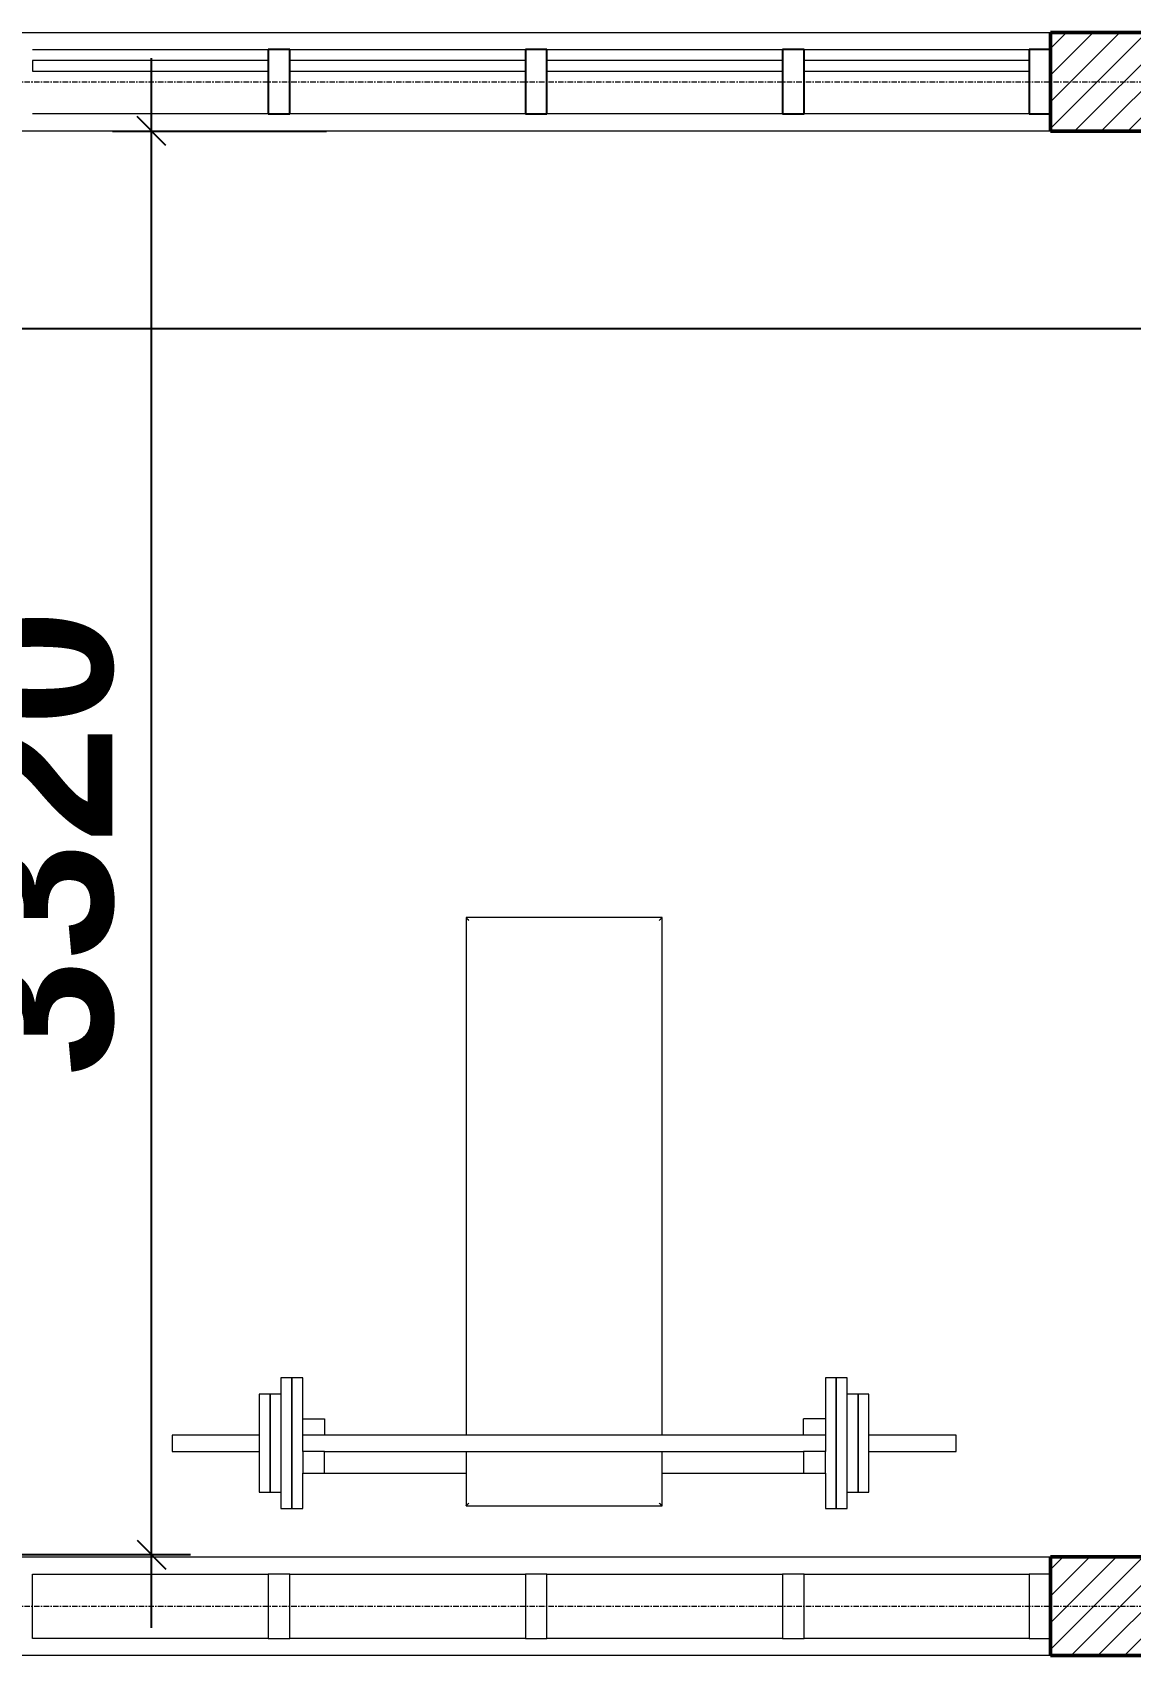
# Model space of a CAD drawing. Header units: inches. Extents: x 22 to 382261, y 22 to 371281.
# Drawn here: x 29439 to 32001, y 178072 to 181857 of the extents above; entities that cross this region are included whole.
import ezdxf

# ---------------------------------------------------------------- set-up
doc = ezdxf.new("R2010")
doc.units = ezdxf.units.IN
doc.header["$MEASUREMENT"] = 0
doc.linetypes.add('Grid Line 1_2_', pattern=[22.225, 12.7, -3.175, 3.175, -3.175])
for name, color, linetype, lineweight in [('A-ANNO-DIMS', 211, 'Continuous', 9), ('A-GLAZ-CURT', 52, 'Continuous', 9), ('A-GLAZ-CWMG', 51, 'Continuous', 9), ('A-WALL-PATT', 111, 'Continuous', 9), ('I-WALL', 2, 'Continuous', 9), ('Q-SPCQ', 91, 'Continuous', 9), ('S-GRID', 1, 'Continuous', 9)]:
    doc.layers.add(name, color=color, linetype=linetype, lineweight=lineweight)
doc.styles.add('Arial_B', font='arialbd.ttf', dxfattribs={"height": 350.793651})
doc.dimstyles.new('2', dxfattribs={"dimscale": 304.8, "dimtxt": 346.888196, "dimasz": 0.221354, "dimexe": 1.338583, "dimexo": 0.0625, "dimgap": 0.278871, "dimtad": 1, "dimdec": 0, "dimzin": 0, "dimdsep": 46, "dimtxsty": 'Arial_B', "dimblk1": 'OBLIQUE', "dimblk2": 'OBLIQUE', "dimsah": 1, "dimcen": 0.09, "dimdle": 0.557743, "dimazin": 0, "dimtfac": 1, "dimtdec": 4, "dimtix": 1, "dimtmove": 0, "dimatfit": 3, "dimfxl": 0.557743, "dimfxlon": 1, "dimtvp": 1, "dimtolj": 1, "dimtzin": 0, "dimarcsym": 2})
pattern_1 = [(45, (26458.296, 169618.836), (-31.1127, 31.1127), [])]

# ---------------------------------------------------------------- blocks, each defined once
blk = doc.blocks.new('System Panel - Glazed-443222-02-FIRST FLOOR DIM - PART B')
at = {"layer": 'A-GLAZ-CURT', "lineweight": 18}
for p, q in [((262.5, -24.5), (-262.5, -24.5)), ((-262.5, -24.5), (-262.5, -49.5)), ((262.5, -49.5), (262.5, -24.5)), ((-262.5, -49.5), (262.5, -49.5))]:
    blk.add_line(p, q, dxfattribs=at)
blk = doc.blocks.new('System Panel - Glazed-443223-02-FIRST FLOOR DIM - PART B')
at = {"layer": 'A-GLAZ-CURT', "lineweight": 18}
for p, q in [((275, -24.5), (-275, -24.5)), ((-275, -24.5), (-275, -49.5)), ((275, -49.5), (275, -24.5)), ((-275, -49.5), (275, -49.5))]:
    blk.add_line(p, q, dxfattribs=at)
blk = doc.blocks.new('Rectangular Mullion - 50 x 150mm-443214-02-FIRST FLOOR DIM - PART B')
at = {"layer": 'A-GLAZ-CWMG'}
for p, q in [((9881.2, 12198.2), (10406.2, 12198.2)), ((10406.2, 12048.2), (9881.2, 12048.2))]:
    blk.add_line(p, q, dxfattribs=at)
blk = doc.blocks.new('Rectangular Mullion - 50 x 150mm-443215-02-FIRST FLOOR DIM - PART B')
at = {"layer": 'A-GLAZ-CWMG'}
for p, q in [((9281.2, 12198.2), (9831.2, 12198.2)), ((9831.2, 12048.2), (9281.2, 12048.2))]:
    blk.add_line(p, q, dxfattribs=at)
blk = doc.blocks.new('Rectangular Mullion - 50 x 150mm-443218-02-FIRST FLOOR DIM - PART B')
at = {"layer": 'A-GLAZ-CWMG', "lineweight": 25}
for p, q in [((-25, 75), (25, 75)), ((-25, -75), (-25, 75)), ((25, 75), (25, -75)), ((25, -75), (-25, -75))]:
    blk.add_line(p, q, dxfattribs=at)
blk = doc.blocks.new('Rectangular Mullion - 50 x 150mm-443228-02-FIRST FLOOR DIM - PART B')
at = {"layer": 'A-GLAZ-CWMG', "lineweight": 25}
for p, q in [((0, 75), (-50, 75)), ((-50, 75), (-50, -75)), ((0, -75), (0, 75)), ((-50, -75), (0, -75))]:
    blk.add_line(p, q, dxfattribs=at)
blk = doc.blocks.new('Rectangular Mullion - 50 x 150mm-448107-02-FIRST FLOOR DIM - PART B')
at = {"layer": 'A-GLAZ-CWMG'}
for p, q in [((0, 75), (-50, 75)), ((-50, 75), (-50, -75)), ((0, -75), (0, 75)), ((-50, -75), (0, -75))]:
    blk.add_line(p, q, dxfattribs=at)
blk = doc.blocks.new('Rectangular Mullion - 50 x 150mm-448103-02-FIRST FLOOR DIM - PART B')
at = {"layer": 'A-GLAZ-CWMG'}
for p, q in [((-25, -75), (-25, 75)), ((-25, 75), (25, 75)), ((25, 75), (25, -75)), ((25, -75), (-25, -75))]:
    blk.add_line(p, q, dxfattribs=at)
blk = doc.blocks.new('Rectangular Mullion - 50 x 150mm-443211-02-FIRST FLOOR DIM - PART B')
at = {"layer": 'A-GLAZ-CWMG'}
for p, q in [((7506.2, 8493.2), (7506.2, 8643.2)), ((7506.2, 8643.2), (8031.2, 8643.2)), ((8031.2, 8643.2), (8031.2, 8493.2)), ((8031.2, 8493.2), (7506.2, 8493.2))]:
    blk.add_line(p, q, dxfattribs=at)
blk = doc.blocks.new('Rectangular Mullion - 50 x 150mm-443217-02-FIRST FLOOR DIM - PART B')
at = {"layer": 'A-GLAZ-CWMG'}
for p, q in [((9281.2, 8493.2), (9281.2, 8643.2)), ((9281.2, 8643.2), (9831.2, 8643.2)), ((9831.2, 8643.2), (9831.2, 8493.2)), ((9831.2, 8493.2), (9281.2, 8493.2))]:
    blk.add_line(p, q, dxfattribs=at)
blk = doc.blocks.new('Bench-Press_Excercise_Reed - Bench-Press_Excercise_Reed-715619-02-FIRST FLOOR DIM - PART B')
at = {"layer": 'Q-SPCQ'}
for p, q in [((-622.3, 692.4), (-647.7, 692.4)), ((-647.7, 692.4), (-647.7, 387.6)), ((-622.3, 387.6), (-622.3, 692.4)), ((-596.9, 692.4), (-622.3, 692.4)), ((-622.3, 692.4), (-622.3, 387.6)), ((-596.9, 609.9), (-596.9, 692.4)), ((241.3, 685.8), (-215.9, 685.8)), ((-215.9, 685.8), (-215.9, 558.7)), ((241.3, 559), (241.3, 685.8)), ((647.7, 692.4), (622.3, 692.4)), ((622.3, 692.4), (622.3, 609.9)), ((673.1, 692.4), (647.7, 692.4)), ((647.7, 692.4), (647.7, 387.6)), ((647.7, 387.6), (647.7, 692.4)), ((673.1, 387.6), (673.1, 692.4)), ((-673.1, 654.3), (-698.5, 654.3)), ((-698.5, 654.3), (-698.5, 425.7)), ((-647.7, 654.3), (-673.1, 654.3)), ((-673.1, 654.3), (-673.1, 425.7)), ((-673.1, 425.7), (-673.1, 654.3)), ((698.5, 654.3), (673.1, 654.3)), ((698.5, 425.7), (698.5, 654.3)), ((723.9, 654.3), (698.5, 654.3)), ((698.5, 654.3), (698.5, 425.7)), ((723.9, 425.7), (723.9, 654.3)), ((-546.1, 609.6), (-596.9, 609.6)), ((-596.9, 609.6), (-596.9, 558.8)), ((-546.1, 558.8), (-546.1, 609.6)), ((-215.9, 609.6), (-546.1, 609.6)), ((571.5, 609.6), (241.3, 609.6)), ((622.3, 609.6), (571.5, 609.6)), ((571.5, 609.6), (571.5, 558.8)), ((622.3, 558.8), (622.3, 609.6)), ((-698.5, 559), (-901.7, 559)), ((-901.7, 559), (-901.7, 520.9)), ((-596.9, 387.6), (-596.9, 559)), ((-596.9, 558.8), (-546.1, 558.8)), ((571.7, 559), (-546.3, 559)), ((571.5, 558.8), (622.3, 558.8)), ((622.3, 559), (622.3, 387.6)), ((927.1, 559), (723.9, 559)), ((927.1, 520.9), (927.1, 559)), ((-901.7, 520.9), (-698.5, 520.9)), ((-596.9, 520.9), (622.3, 520.9)), ((-546.1, 521), (-546.1, 482.6)), ((-215.9, 521.1), (-215.9, -685.8)), ((241.3, -685.8), (241.3, 520.9)), ((571.5, 482.6), (571.5, 520.9)), ((723.9, 520.9), (927.1, 520.9)), ((-596.9, 482.6), (-546.1, 482.6)), ((622.3, 482.6), (571.5, 482.6)), ((-698.5, 425.7), (-673.1, 425.7)), ((-673.1, 425.7), (-647.7, 425.7)), ((673.1, 425.7), (698.5, 425.7)), ((698.5, 425.7), (723.9, 425.7)), ((-647.7, 387.6), (-622.3, 387.6)), ((-622.3, 387.6), (-596.9, 387.6)), ((622.3, 387.6), (647.7, 387.6)), ((647.7, 387.6), (673.1, 387.6)), ((-215.9, -685.8), (241.3, -685.8))]:
    blk.add_line(p, q, dxfattribs=at)
for points, knots in [([(-215.9, 685.8), (-215.9, 685.8), (-215.8, 685.7), (-215.4, 685.3), (-215.1, 685), (-214.7, 684.6), (-214.3, 684.2), (-213.9, 683.8), (-213.4, 683.3), (-212.8, 682.7), (-212.4, 682.3), (-211.9, 681.8), (-210.9, 680.8), (-210.1, 680), (-209.5, 679.4)], [0, 0, 0, 0, 0.166667, 0.25, 0.333333, 0.416667, 0.458333, 0.5, 0.583333, 0.666667, 0.708333, 0.75, 0.833333, 1, 1, 1, 1]), ([(241.3, 685.8), (241.3, 685.8), (241.2, 685.7), (240.8, 685.3), (240.5, 685), (240.1, 684.6), (239.7, 684.2), (239.3, 683.8), (238.8, 683.3), (238.2, 682.7), (237.8, 682.3), (237.3, 681.8), (236.3, 680.8), (235.5, 680), (235, 679.4)], [0, 0, 0, 0, 0.166667, 0.25, 0.333333, 0.416667, 0.458333, 0.5, 0.583333, 0.666667, 0.708333, 0.75, 0.833333, 1, 1, 1, 1]), ([(-209.5, -679.5), (-210.1, -680), (-210.9, -680.8), (-212, -681.9), (-212.6, -682.5), (-213.1, -683), (-213.5, -683.4), (-213.9, -683.8), (-214.3, -684.2), (-214.7, -684.6), (-215.1, -685), (-215.4, -685.3), (-215.8, -685.7), (-215.9, -685.8), (-215.9, -685.8)], [-1, -1, -1, -1, -0.833333, -0.75, -0.666667, -0.625, -0.583333, -0.5, -0.458333, -0.416667, -0.333333, -0.25, -0.166667, 0, 0, 0, 0]), ([(241.3, -685.8), (241.3, -685.8), (241.2, -685.7), (240.8, -685.3), (240.5, -685), (240.1, -684.6), (239.7, -684.2), (239.3, -683.8), (238.8, -683.3), (238.2, -682.7), (237.8, -682.3), (237.3, -681.8), (236.3, -680.8), (235.5, -680), (235, -679.5)], [0, 0, 0, 0, 0.166667, 0.25, 0.333333, 0.416667, 0.458333, 0.5, 0.583333, 0.666667, 0.708333, 0.75, 0.833333, 1, 1, 1, 1])]:
    blk.add_open_spline(points, degree=3, knots=knots, dxfattribs=at)
blk = doc.blocks.new('_Oblique')
at = {"color": 0, "linetype": 'ByBlock', "lineweight": -2}
blk.add_line((-0.5, -0.5), (0.5, 0.5), dxfattribs=at)
blk = doc.blocks.new('*D5488')
at = {"layer": 'A-ANNO-DIMS', "color": 0, "lineweight": -2, "transparency": 16777216}
for p, q in [((29717.2, 178137), (29717.2, 181797)), ((29626.3, 181627), (30125.2, 181627)), ((29808.2, 178307), (29309.2, 178307))]:
    blk.add_line(p, q, dxfattribs=at)
at = {"layer": 'Defpoints', "color": 0, "transparency": 16777216}
for p in [(29607.2, 181627), (29717.2, 181627), (29827.2, 178307)]:
    blk.add_point(p, dxfattribs=at)
at = {"layer": 'A-ANNO-DIMS', "color": 0, "lineweight": -2, "transparency": 16777216, "xscale": 67.46874999999999, "yscale": 67.46874999999999, "zscale": 67.46874999999999}
for p, rotation in [((29717.2, 181627), 90), ((29717.2, 178307), 270)]:
    blk.add_blockref('_Oblique', p, dxfattribs=dict(at, rotation=rotation))
at = {"layer": 'A-ANNO-DIMS', "color": 0, "transparency": 16777216, "insert": (29453.1, 179967), "char_height": 350.79, "width": 820.872, "attachment_point": 5, "rotation": 90, "style": 'Arial_B'}
blk.add_mtext('\\A1;3320', dxfattribs=at)
blk = doc.blocks.new('*D5489')
at = {"layer": 'A-ANNO-DIMS', "color": 0, "lineweight": -2, "transparency": 16777216}
for p, q in [((27919.5, 181257.4), (27919.5, 180758.4)), ((38250.3, 181257.4), (38250.3, 180758.4)), ((27749.5, 181166.4), (38420.3, 181166.4))]:
    blk.add_line(p, q, dxfattribs=at)
at = {"layer": 'Defpoints', "color": 0, "transparency": 16777216}
for p in [(27919.5, 181276.4), (38250.3, 181276.4), (38250.3, 181166.4)]:
    blk.add_point(p, dxfattribs=at)
at = {"layer": 'A-ANNO-DIMS', "color": 0, "lineweight": -2, "transparency": 16777216, "xscale": 67.46874999999999, "yscale": 67.46874999999999, "zscale": 67.46874999999999, "rotation": 180}
blk.add_blockref('_Oblique', (27919.5, 181166.4), dxfattribs=at)
at = {"layer": 'A-ANNO-DIMS', "color": 0, "lineweight": -2, "transparency": 16777216, "xscale": 67.46874999999999, "yscale": 67.46874999999999, "zscale": 67.46874999999999}
blk.add_blockref('_Oblique', (38250.3, 181166.4), dxfattribs=at)
at = {"layer": 'A-ANNO-DIMS', "color": 0, "transparency": 16777216, "insert": (33084.9, 181430.5), "char_height": 350.79, "width": 1026.089, "attachment_point": 5, "style": 'Arial_B'}
blk.add_mtext('\\A1;10331', dxfattribs=at)

msp = doc.modelspace()

# ---------------------------------------------------------------- hatches: boundary and pattern name
at = {"layer": 'A-WALL-PATT'}
h = msp.add_hatch(dxfattribs=at)
h.set_pattern_fill('FP_1', color=256, style=0, pattern_type=2)
h.set_pattern_definition(pattern_1)
h.paths.add_polyline_path([(27919.5, 181627), (28814.5, 181627), (28814.5, 181857), (27919.5, 181857)])
h.paths.add_polyline_path([(38250.3, 181627), (38249.9, 181857), (36914.5, 181857), (36914.5, 181627)])
h.paths.add_polyline_path([(31814.5, 181627), (33914.5, 181627), (33914.5, 181857), (31814.5, 181857)])
h = msp.add_hatch(dxfattribs=at)
h.set_pattern_fill('FP_1', color=256, style=0, pattern_type=2)
h.set_pattern_definition(pattern_1)
h.paths.add_polyline_path([(49162.5, 178072), (49181.6, 178072), (49181.6, 178302), (48939.5, 178302), (48939.5, 178072), (49070.2, 178072)])
h.paths.add_polyline_path([(27914.5, 178072), (28814.5, 178072), (28814.5, 178302), (27909.5, 178302), (27909.5, 178072)])
h.paths.add_polyline_path([(47345.8, 178072), (47889.5, 178072), (47889.5, 178302), (40349.5, 178302), (40349.5, 178072), (46162.4, 178072)])
h.paths.add_polyline_path([(31814.5, 178072), (33914.5, 178072), (33914.5, 178302), (31814.5, 178302), (31814.5, 178191.4)])
h.paths.add_polyline_path([(36914.5, 178072), (38480.3, 178072), (38480.3, 178302), (36914.5, 178302)])

# ---------------------------------------------------------------- linework, layer by layer
at = {"layer": 'I-WALL'}
for p, q in [((28814.5, 181857), (31814.5, 181857)), ((31814.5, 181627), (28814.5, 181627)), ((28814.5, 178302), (31814.5, 178302)), ((31814.5, 178072), (28814.5, 178072))]:
    msp.add_line(p, q, dxfattribs=at)
at = {"layer": 'I-WALL', "lineweight": 50}
for p, q in [((33914.5, 181857), (31814.5, 181857)), ((31814.5, 181857), (31814.5, 181627)), ((31814.5, 181627), (33914.5, 181627)), ((33914.5, 178302), (31814.5, 178302)), ((31814.5, 178302), (31814.5, 178072)), ((33914.5, 178072), (31814.5, 178072))]:
    msp.add_line(p, q, dxfattribs=at)
at = {"layer": 'S-GRID', "linetype": 'Grid Line 1_2_'}
for p, q in [((13374.5, 181742), (52337.5, 181742)), ((13374.5, 178187), (52337.5, 178187))]:
    msp.add_line(p, q, dxfattribs=at)

# ---------------------------------------------------------------- block references
at = {"layer": 'A-GLAZ-CURT', "rotation": 180}
for name, p in [('System Panel - Glazed-443223-02-FIRST FLOOR DIM - PART B', (29714.5, 181742)), ('System Panel - Glazed-443223-02-FIRST FLOOR DIM - PART B', (30314.5, 181742)), ('System Panel - Glazed-443223-02-FIRST FLOOR DIM - PART B', (30914.5, 181742)), ('System Panel - Glazed-443222-02-FIRST FLOOR DIM - PART B', (31502, 181742))]:
    msp.add_blockref(name, p, dxfattribs=at)
at = {"layer": 'A-GLAZ-CWMG'}
for name, p in [('Rectangular Mullion - 50 x 150mm-443215-02-FIRST FLOOR DIM - PART B', (20158.3, 169618.8)), ('Rectangular Mullion - 50 x 150mm-443215-02-FIRST FLOOR DIM - PART B', (20758.3, 169618.8)), ('Rectangular Mullion - 50 x 150mm-443215-02-FIRST FLOOR DIM - PART B', (21358.3, 169618.8)), ('Rectangular Mullion - 50 x 150mm-443214-02-FIRST FLOOR DIM - PART B', (21358.3, 169618.8)), ('Rectangular Mullion - 50 x 150mm-443228-02-FIRST FLOOR DIM - PART B', (31814.5, 181742)), ('Rectangular Mullion - 50 x 150mm-443217-02-FIRST FLOOR DIM - PART B', (20158.3, 169618.8)), ('Rectangular Mullion - 50 x 150mm-443217-02-FIRST FLOOR DIM - PART B', (20758.3, 169618.8)), ('Rectangular Mullion - 50 x 150mm-443217-02-FIRST FLOOR DIM - PART B', (21358.3, 169618.8)), ('Rectangular Mullion - 50 x 150mm-443211-02-FIRST FLOOR DIM - PART B', (23733.3, 169618.8)), ('Rectangular Mullion - 50 x 150mm-448107-02-FIRST FLOOR DIM - PART B', (31814.5, 178187))]:
    msp.add_blockref(name, p, dxfattribs=at)
at = {"layer": 'A-GLAZ-CWMG', "extrusion": (0, 0, -1)}
for name, p in [('Rectangular Mullion - 50 x 150mm-443218-02-FIRST FLOOR DIM - PART B', (-30014.5, 181742)), ('Rectangular Mullion - 50 x 150mm-443218-02-FIRST FLOOR DIM - PART B', (-30614.5, 181742)), ('Rectangular Mullion - 50 x 150mm-443218-02-FIRST FLOOR DIM - PART B', (-31214.5, 181742)), ('Rectangular Mullion - 50 x 150mm-448103-02-FIRST FLOOR DIM - PART B', (-30014.5, 178187)), ('Rectangular Mullion - 50 x 150mm-448103-02-FIRST FLOOR DIM - PART B', (-30614.5, 178187)), ('Rectangular Mullion - 50 x 150mm-448103-02-FIRST FLOOR DIM - PART B', (-31214.5, 178187))]:
    msp.add_blockref(name, p, dxfattribs=at)
at = {"layer": 'Q-SPCQ', "rotation": 180}
msp.add_blockref('Bench-Press_Excercise_Reed - Bench-Press_Excercise_Reed-715619-02-FIRST FLOOR DIM - PART B', (30692.2, 179107), dxfattribs=at)

# ---------------------------------------------------------------- dimensions: what is measured, and where the dimension line sits
at = {"layer": 'A-ANNO-DIMS'}
dim = msp.add_linear_dim(base=(29717.2, 181627), p1=(29827.2, 178307), p2=(29607.2, 181627), angle=90, dimstyle='2', override={"dimpost": '<>', "dimfxl": 3327.281172}, dxfattribs=at)
dim.commit()
dim.dimension.update_dxf_attribs({"geometry": '*D5488', "text_midpoint": (29453.1, 179967)})
dim = msp.add_linear_dim(base=(38250.3, 181166.4), p1=(27919.5, 181276.4), p2=(38250.3, 181276.4), dimstyle='2', override={"dimpost": '<>', "dimfxl": 10330.8}, dxfattribs=at)
dim.commit()
dim.dimension.update_dxf_attribs({"geometry": '*D5489', "text_midpoint": (33084.9, 181430.5)})

doc.saveas('drawing.dxf')
